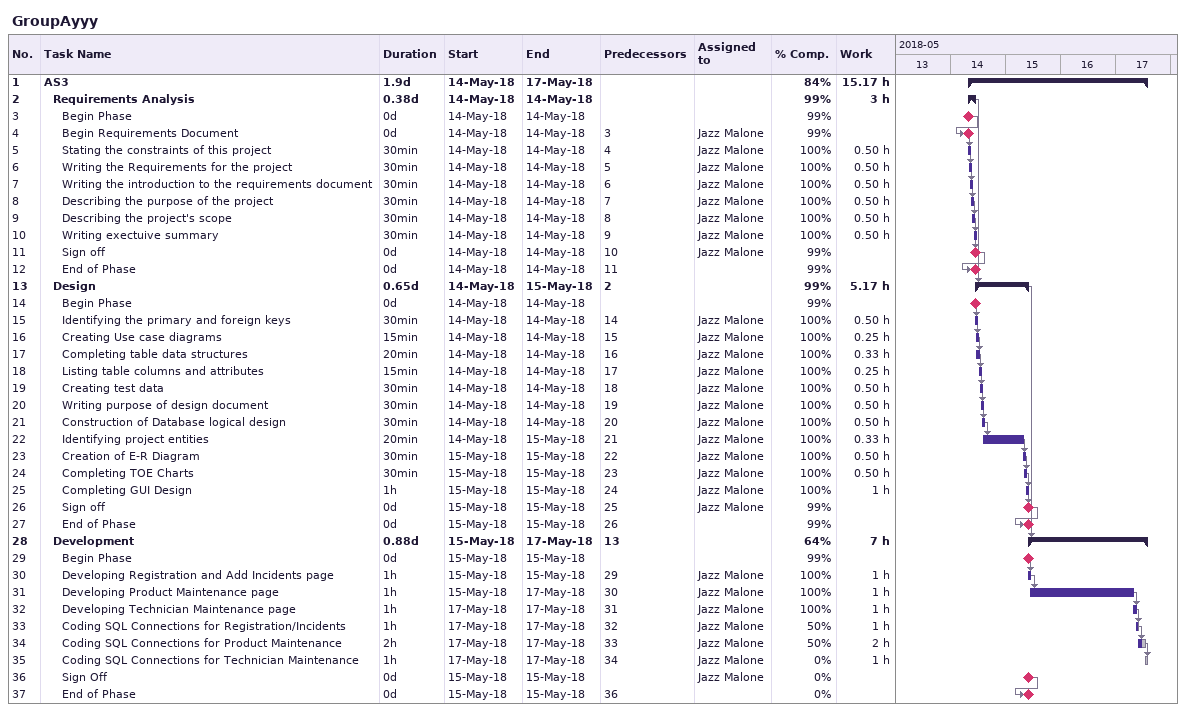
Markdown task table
GroupAyyy

| ID | Level | Task | Duration | Start | Finish | Predecessors | Resources | % complete | Work (h) |
|---|---|---|---|---|---|---|---|---|---|
| 1 | 1 | **AS3** | 1.9d | 2018-05-14 | 2018-05-17 |  |  | 84 | 15.17 |
| 2 | 2 | **Requirements Analysis** | 0.38d | 2018-05-14 | 2018-05-14 |  |  | 99 | 3 |
| 3 | 3 | Begin Phase | 0d | 2018-05-14 | 2018-05-14 |  |  | 99 |  |
| 4 | 3 | Begin Requirements Document | 0d | 2018-05-14 | 2018-05-14 | 3 | Jazz Malone | 99 |  |
| 5 | 3 | Stating the constraints of this project | 30min | 2018-05-14 | 2018-05-14 | 4 | Jazz Malone | 100 | 0.50 |
| 6 | 3 | Writing the Requirements for the project | 30min | 2018-05-14 | 2018-05-14 | 5 | Jazz Malone | 100 | 0.50 |
| 7 | 3 | Writing the introduction to the requirements document | 30min | 2018-05-14 | 2018-05-14 | 6 | Jazz Malone | 100 | 0.50 |
| 8 | 3 | Describing the purpose of the project | 30min | 2018-05-14 | 2018-05-14 | 7 | Jazz Malone | 100 | 0.50 |
| 9 | 3 | Describing the project's scope | 30min | 2018-05-14 | 2018-05-14 | 8 | Jazz Malone | 100 | 0.50 |
| 10 | 3 | Writing exectuive summary | 30min | 2018-05-14 | 2018-05-14 | 9 | Jazz Malone | 100 | 0.50 |
| 11 | 3 | Sign off | 0d | 2018-05-14 | 2018-05-14 | 10 | Jazz Malone | 99 |  |
| 12 | 3 | End of Phase | 0d | 2018-05-14 | 2018-05-14 | 11 |  | 99 |  |
| 13 | 2 | **Design** | 0.65d | 2018-05-14 | 2018-05-15 | 2 |  | 99 | 5.17 |
| 14 | 3 | Begin Phase | 0d | 2018-05-14 | 2018-05-14 |  |  | 99 |  |
| 15 | 3 | Identifying the primary and foreign keys | 30min | 2018-05-14 | 2018-05-14 | 14 | Jazz Malone | 100 | 0.50 |
| 16 | 3 | Creating Use case diagrams | 15min | 2018-05-14 | 2018-05-14 | 15 | Jazz Malone | 100 | 0.25 |
| 17 | 3 | Completing table data structures | 20min | 2018-05-14 | 2018-05-14 | 16 | Jazz Malone | 100 | 0.33 |
| 18 | 3 | Listing table columns and attributes | 15min | 2018-05-14 | 2018-05-14 | 17 | Jazz Malone | 100 | 0.25 |
| 19 | 3 | Creating test data | 30min | 2018-05-14 | 2018-05-14 | 18 | Jazz Malone | 100 | 0.50 |
| 20 | 3 | Writing purpose of design document | 30min | 2018-05-14 | 2018-05-14 | 19 | Jazz Malone | 100 | 0.50 |
| 21 | 3 | Construction of Database logical design | 30min | 2018-05-14 | 2018-05-14 | 20 | Jazz Malone | 100 | 0.50 |
| 22 | 3 | Identifying project entities | 20min | 2018-05-14 | 2018-05-15 | 21 | Jazz Malone | 100 | 0.33 |
| 23 | 3 | Creation of E-R Diagram | 30min | 2018-05-15 | 2018-05-15 | 22 | Jazz Malone | 100 | 0.50 |
| 24 | 3 | Completing TOE Charts | 30min | 2018-05-15 | 2018-05-15 | 23 | Jazz Malone | 100 | 0.50 |
| 25 | 3 | Completing GUI Design | 1h | 2018-05-15 | 2018-05-15 | 24 | Jazz Malone | 100 | 1 |
| 26 | 3 | Sign off | 0d | 2018-05-15 | 2018-05-15 | 25 | Jazz Malone | 99 |  |
| 27 | 3 | End of Phase | 0d | 2018-05-15 | 2018-05-15 | 26 |  | 99 |  |
| 28 | 2 | **Development** | 0.88d | 2018-05-15 | 2018-05-17 | 13 |  | 64 | 7 |
| 29 | 3 | Begin Phase | 0d | 2018-05-15 | 2018-05-15 |  |  | 99 |  |
| 30 | 3 | Developing Registration and Add Incidents page | 1h | 2018-05-15 | 2018-05-15 | 29 | Jazz Malone | 100 | 1 |
| 31 | 3 | Developing Product Maintenance page | 1h | 2018-05-15 | 2018-05-17 | 30 | Jazz Malone | 100 | 1 |
| 32 | 3 | Developing Technician Maintenance page | 1h | 2018-05-17 | 2018-05-17 | 31 | Jazz Malone | 100 | 1 |
| 33 | 3 | Coding SQL Connections for Registration/Incidents | 1h | 2018-05-17 | 2018-05-17 | 32 | Jazz Malone | 50 | 1 |
| 34 | 3 | Coding SQL Connections for Product Maintenance | 2h | 2018-05-17 | 2018-05-17 | 33 | Jazz Malone | 50 | 2 |
| 35 | 3 | Coding SQL Connections for Technician Maintenance | 1h | 2018-05-17 | 2018-05-17 | 34 | Jazz Malone | 0 | 1 |
| 36 | 3 | Sign Off | 0d | 2018-05-15 | 2018-05-15 |  | Jazz Malone | 0 |  |
| 37 | 3 | End of Phase | 0d | 2018-05-15 | 2018-05-15 | 36 |  | 0 |  |
